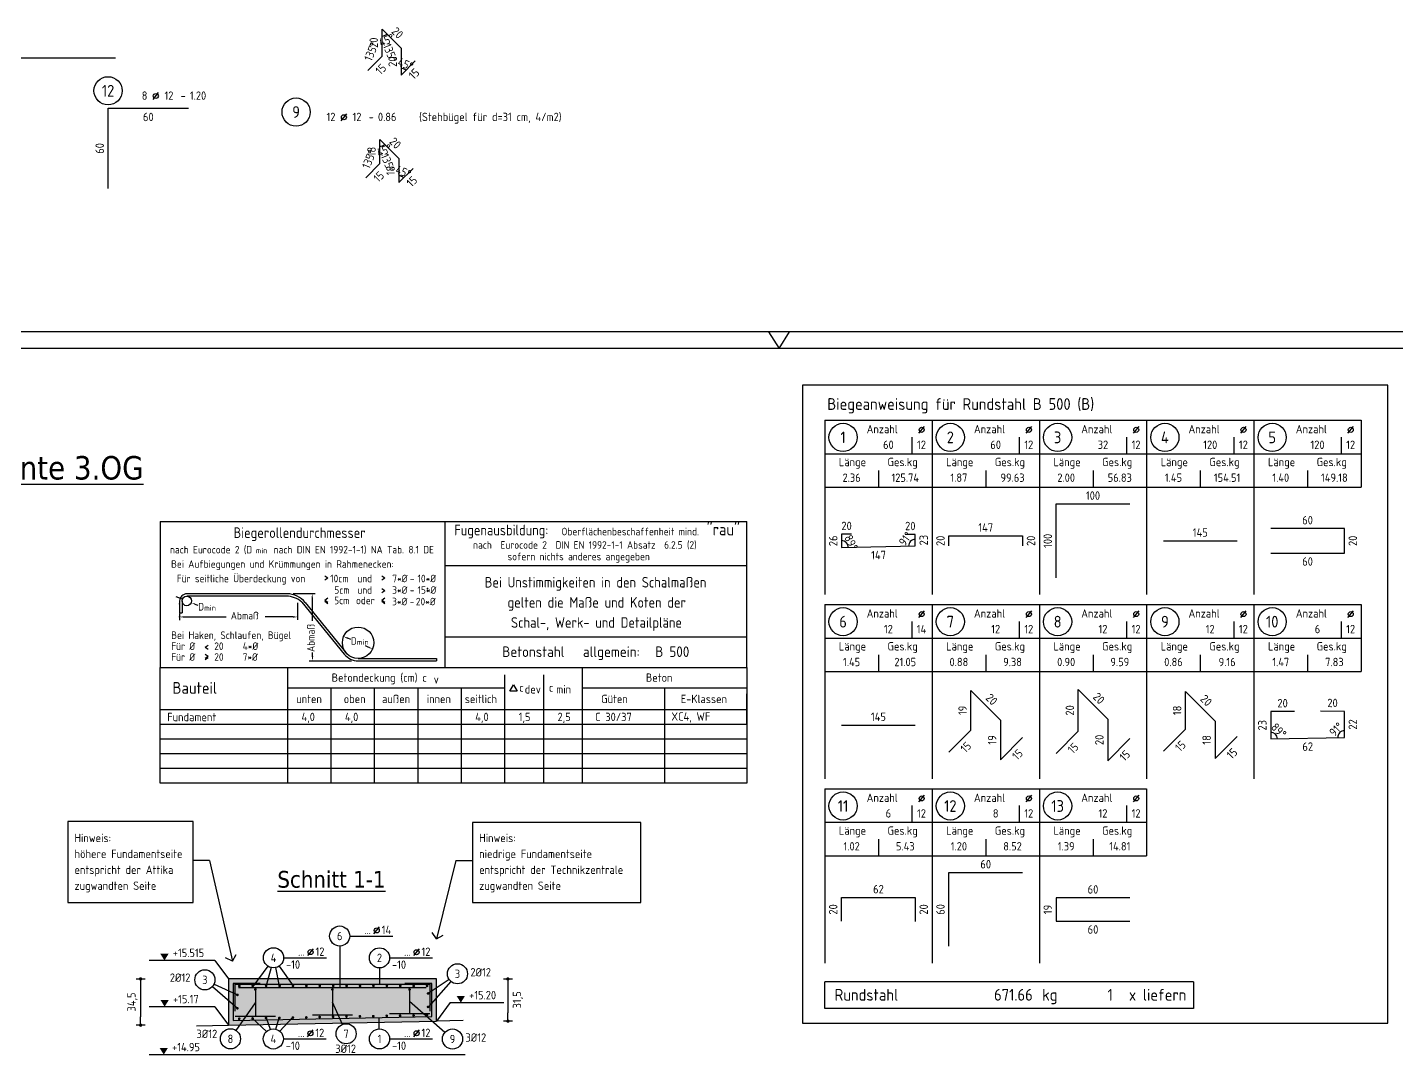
# Model space of a CAD drawing. Extents: x -4 to 19.6, y 0 to 25.2.
# Drawn here: x 4.19 to 14.41, y 5.11 to 12.77 of the extents above; entities that cross this region are included whole.
import ezdxf
from ezdxf.enums import TextEntityAlignment as Align

# ---------------------------------------------------------------- set-up
doc = ezdxf.new("R2010")
doc.units = 0
doc.header["$LTSCALE"] = 0.25
doc.linetypes.add('AUSGEZOGEN', pattern=[1000.01, 1000, 0.01])
for name, color, linetype in [('BETON', 7, 'Continuous'), ('grau_mittel', 7, 'Continuous'), ('HILFE', 7, 'Continuous'), ('koten', 7, 'Continuous'), ('MASSE', 7, 'Continuous'), ('RAHMEN', 7, 'Continuous'), ('RND', 7, 'Continuous'), ('RND_BILD', 7, 'Continuous'), ('TEXT', 7, 'Continuous')]:
    doc.layers.add(name, color=color, linetype=linetype)
doc.styles.add('helv', font='tahoma.ttf')
doc.styles.add('txt', font='isocp.shx')
doc.dimstyles.new('DOT_I', dxfattribs={"dimscale": 0.25, "dimtxt": 0.25, "dimasz": 0.25, "dimexe": 0.1, "dimexo": 0.3, "dimgap": 0.1, "dimtad": 1, "dimdec": 3, "dimzin": 3, "dimtxsty": 'txt', "dimblk": 'DOT', "dimblk1": 'DOT', "dimblk2": 'DOT', "dimsah": 1, "dimcen": 0.1, "dimse1": 1, "dimse2": 1, "dimazin": 0, "dimtfac": 1, "dimtdec": 4, "dimtix": 1, "dimtmove": 2, "dimatfit": 3, "dimfxl": 0, "dimtvp": 1, "dimtolj": 1, "dimtzin": 0, "dimarcsym": 0})

# ---------------------------------------------------------------- blocks, each defined once
blk = doc.blocks.new('okrd_o')
at = {"layer": 'koten', "color": 7, "linetype": 'Continuous'}
blk.add_solid([(-0.125, 0.202), (0.125, 0.202), (0, 0)], dxfattribs=at)
at = {"layer": 'koten', "style": 'txt'}
blk.add_attdef('OKRD', (0.25, 0.1), '', height=0.25, dxfattribs=at)
blk = doc.blocks.new('RND_LEI')
at = {"layer": 'RND', "color": 7, "linetype": 'Continuous'}
blk.add_line((1.022, 0.066), (1.19, 0.27), dxfattribs=at)
for centre, radius in [((0, 0), 0.3), ((1.106, 0.168), 0.075)]:
    blk.add_circle(centre, radius, dxfattribs=at)
at = {"layer": 'RND', "color": 7, "linetype": 'Continuous', "style": 'txt'}
blk.add_attdef('POSL', text='', height=0.25, dxfattribs=at).set_placement((0, 0), align=Align.MIDDLE)
blk.add_attdef('ANZ', text='', height=0.25, dxfattribs=at).set_placement((0.931, 0.057), align=Align.RIGHT)
for tag, p in [('DUM', (1.253, 0.057)), ('ABSTD', (1.674, 0.057)), ('POSTXT', (0.374, -0.327))]:
    blk.add_attdef(tag, p, '', height=0.25, dxfattribs=at)
blk = doc.blocks.new('RND_HIN')
at = {"layer": 'RND', "color": 7, "linetype": 'Continuous'}
blk.add_circle((0, 0), 0.3, dxfattribs=at)
at = {"layer": 'RND', "color": 7, "linetype": 'Continuous', "style": 'txt'}
blk.add_attdef('POSI', text='', height=0.25, dxfattribs=at).set_placement((0, 0), align=Align.MIDDLE)
blk = doc.blocks.new('RND_AUSZ')
at = {"layer": 'RND', "color": 7, "linetype": 'Continuous'}
blk.add_line((1.341, 0.262), (1.509, 0.466), dxfattribs=at)
at = {"layer": 'RND', "color": 1, "linetype": 'Continuous'}
blk.add_circle((0, 0.52), 0.42, dxfattribs=at)
at = {"layer": 'RND', "color": 7, "linetype": 'Continuous'}
blk.add_circle((1.425, 0.364), 0.075, dxfattribs=at)
at = {"layer": 'RND', "color": 7, "linetype": 'Continuous', "style": 'txt'}
blk.add_text('-', height=0.25, dxfattribs=at).set_placement((2.163, 0.25))
for tag, p in [('WIEOFT', (-0.536, 0.25)), ('STK', (1.174, 0.25))]:
    blk.add_attdef(tag, text='', height=0.25, dxfattribs=at).set_placement(p, align=Align.RIGHT)
at = {"layer": 'RND', "color": 1, "linetype": 'Continuous', "style": 'txt'}
blk.add_attdef('POS', text='', height=0.35, dxfattribs=at).set_placement((0, 0.52), align=Align.MIDDLE)
at = {"layer": 'RND', "color": 7, "linetype": 'Continuous', "style": 'txt'}
for tag, p in [('DS', (1.683, 0.25)), ('LANG', (2.441, 0.25)), ('TEXT', (3.669, 0.25))]:
    blk.add_attdef(tag, p, '', height=0.25, dxfattribs=at)
blk = doc.blocks.new('DOT')
at = {"layer": 'MASSE', "color": 7, "linetype": 'Continuous'}
for p, q in [((0, 0), (-1, 0)), ((0, 0.54), (0, -0.54))]:
    blk.add_line(p, q, dxfattribs=at)
at = {"layer": 'MASSE', "color": 7, "linetype": 'Continuous', "const_width": 0.2}
blk.add_lwpolyline([(-0.1, 0, 1), (0.1, 0, 1)], format="xyb", close=True, dxfattribs=at)
blk = doc.blocks.new('*D50')
at = {"layer": 'Defpoints', "color": 0, "linetype": 'AUSGEZOGEN', "transparency": 16777216}
for p in [(5.039, 5.673), (5.039, 5.328), (5.039, 5.328)]:
    blk.add_point(p, dxfattribs=at)
at = {"layer": 'MASSE', "color": 0, "linetype": 'AUSGEZOGEN', "lineweight": -2, "transparency": 16777216}
blk.add_line((5.039, 5.611), (5.039, 5.391), dxfattribs=at)
at = {"layer": 'MASSE', "color": 0, "linetype": 'AUSGEZOGEN', "lineweight": -2, "transparency": 16777216, "xscale": 0.0625, "yscale": 0.0625, "zscale": 0.0625}
for p, rotation in [((5.039, 5.673), 90), ((5.039, 5.328), 270)]:
    blk.add_blockref('DOT', p, dxfattribs=dict(at, rotation=rotation))
at = {"layer": 'MASSE', "color": 0, "linetype": 'AUSGEZOGEN', "transparency": 16777216, "insert": (4.978, 5.501), "char_height": 0.0625, "attachment_point": 5, "rotation": 90, "style": 'txt'}
blk.add_mtext('\\A1;34,5', dxfattribs=at)
blk = doc.blocks.new('*D51')
at = {"layer": 'Defpoints', "color": 0, "linetype": 'AUSGEZOGEN', "transparency": 16777216}
for p in [(7.778, 5.673), (7.778, 5.358), (7.778, 5.358)]:
    blk.add_point(p, dxfattribs=at)
at = {"layer": 'MASSE', "color": 0, "linetype": 'AUSGEZOGEN', "lineweight": -2, "transparency": 16777216}
blk.add_line((7.778, 5.611), (7.778, 5.421), dxfattribs=at)
at = {"layer": 'MASSE', "color": 0, "linetype": 'AUSGEZOGEN', "lineweight": -2, "transparency": 16777216, "xscale": 0.0625, "yscale": 0.0625, "zscale": 0.0625}
for p, rotation in [((7.778, 5.673), 90), ((7.778, 5.358), 270)]:
    blk.add_blockref('DOT', p, dxfattribs=dict(at, rotation=rotation))
at = {"layer": 'MASSE', "color": 0, "linetype": 'AUSGEZOGEN', "transparency": 16777216, "insert": (7.853, 5.517), "char_height": 0.0625, "attachment_point": 5, "rotation": 90, "style": 'txt'}
blk.add_mtext('\\A1;31,5', dxfattribs=at)
blk = doc.blocks.new('*D56')
at = {"layer": 'Defpoints', "color": 0, "linetype": 'AUSGEZOGEN', "transparency": 16777216}
for p in [(6.804, 12.593), (6.84, 12.657), (6.787, 12.504), (6.84, 12.557)]:
    blk.add_point(p, dxfattribs=at)
at = {"layer": 'RND', "color": 0, "linetype": 'AUSGEZOGEN', "transparency": 16777216, "insert": (6.759, 12.591), "char_height": 0.0625, "attachment_point": 5, "rotation": 67.5, "style": 'txt'}
blk.add_mtext('\\A1;135°', dxfattribs=at)
blk = doc.blocks.new('*D57')
at = {"layer": 'Defpoints', "color": 0, "linetype": 'AUSGEZOGEN', "transparency": 16777216}
for p in [(6.84, 12.757), (6.853, 12.709), (6.91, 12.687), (6.84, 12.657)]:
    blk.add_point(p, dxfattribs=at)
at = {"layer": 'RND', "color": 0, "linetype": 'AUSGEZOGEN', "lineweight": -2, "transparency": 16777216}
blk.add_arc((6.84, 12.757), 0.05, 270, 315, dxfattribs=at)
at = {"layer": 'RND', "color": 0, "linetype": 'AUSGEZOGEN', "transparency": 16777216, "insert": (6.873, 12.676), "char_height": 0.0625, "attachment_point": 5, "rotation": 22.5, "style": 'txt'}
blk.add_mtext('\\A1;45°', dxfattribs=at)
blk = doc.blocks.new('*D58')
at = {"layer": 'Defpoints', "color": 0, "linetype": 'AUSGEZOGEN', "transparency": 16777216}
for p in [(6.91, 12.687), (6.931, 12.616), (6.981, 12.616), (6.981, 12.516)]:
    blk.add_point(p, dxfattribs=at)
at = {"layer": 'RND', "color": 0, "linetype": 'AUSGEZOGEN', "transparency": 16777216, "insert": (6.9, 12.582), "char_height": 0.0625, "attachment_point": 5, "rotation": 292.5, "style": 'txt'}
blk.add_mtext('\\A1;135°', dxfattribs=at)
blk = doc.blocks.new('*D59')
at = {"layer": 'Defpoints', "color": 0, "linetype": 'AUSGEZOGEN', "transparency": 16777216}
for p in [(6.981, 12.516), (7.006, 12.459), (7.034, 12.469), (6.981, 12.416)]:
    blk.add_point(p, dxfattribs=at)
at = {"layer": 'RND', "color": 0, "linetype": 'AUSGEZOGEN', "lineweight": -2, "transparency": 16777216}
blk.add_arc((6.981, 12.416), 0.05, 45, 90, dxfattribs=at)
at = {"layer": 'RND', "color": 0, "linetype": 'AUSGEZOGEN', "transparency": 16777216, "insert": (7.015, 12.497), "char_height": 0.0625, "attachment_point": 5, "rotation": 337.5, "style": 'txt'}
blk.add_mtext('\\A1;45°', dxfattribs=at)
blk = doc.blocks.new('*D60')
at = {"layer": 'Defpoints', "color": 0, "linetype": 'AUSGEZOGEN', "transparency": 16777216}
for p in [(6.824, 11.845), (6.788, 11.79), (6.824, 11.755), (6.771, 11.702)]:
    blk.add_point(p, dxfattribs=at)
at = {"layer": 'RND', "color": 0, "linetype": 'AUSGEZOGEN', "transparency": 16777216, "insert": (6.743, 11.788), "char_height": 0.0625, "attachment_point": 5, "rotation": 67.5, "style": 'txt'}
blk.add_mtext('\\A1;135°', dxfattribs=at)
blk = doc.blocks.new('*D61')
at = {"layer": 'Defpoints', "color": 0, "linetype": 'AUSGEZOGEN', "transparency": 16777216}
for p in [(6.824, 11.935), (6.824, 11.845), (6.837, 11.887), (6.894, 11.864)]:
    blk.add_point(p, dxfattribs=at)
at = {"layer": 'RND', "color": 0, "linetype": 'AUSGEZOGEN', "lineweight": -2, "transparency": 16777216}
blk.add_arc((6.824, 11.935), 0.05, 270, 315, dxfattribs=at)
at = {"layer": 'RND', "color": 0, "linetype": 'AUSGEZOGEN', "transparency": 16777216, "insert": (6.857, 11.854), "char_height": 0.0625, "attachment_point": 5, "rotation": 22.5, "style": 'txt'}
blk.add_mtext('\\A1;45°', dxfattribs=at)
blk = doc.blocks.new('*D62')
at = {"layer": 'Defpoints', "color": 0, "linetype": 'AUSGEZOGEN', "transparency": 16777216}
for p in [(6.894, 11.864), (6.915, 11.794), (6.965, 11.794), (6.965, 11.704)]:
    blk.add_point(p, dxfattribs=at)
at = {"layer": 'RND', "color": 0, "linetype": 'AUSGEZOGEN', "transparency": 16777216, "insert": (6.884, 11.76), "char_height": 0.0625, "attachment_point": 5, "rotation": 292.5, "style": 'txt'}
blk.add_mtext('\\A1;135°', dxfattribs=at)
blk = doc.blocks.new('*D63')
at = {"layer": 'Defpoints', "color": 0, "linetype": 'AUSGEZOGEN', "transparency": 16777216}
for p in [(6.965, 11.704), (6.99, 11.657), (7.018, 11.667), (6.965, 11.614)]:
    blk.add_point(p, dxfattribs=at)
at = {"layer": 'RND', "color": 0, "linetype": 'AUSGEZOGEN', "lineweight": -2, "transparency": 16777216}
blk.add_arc((6.965, 11.614), 0.05, 45, 90, dxfattribs=at)
at = {"layer": 'RND', "color": 0, "linetype": 'AUSGEZOGEN', "transparency": 16777216, "insert": (6.999, 11.694), "char_height": 0.0625, "attachment_point": 5, "rotation": 337.5, "style": 'txt'}
blk.add_mtext('\\A1;45°', dxfattribs=at)
blk = doc.blocks.new('A2-19-0')
at = {"layer": 'RAHMEN', "color": 7}
blk.add_line((78.4, 42), (0, 42), dxfattribs=at)
at = {"layer": 'RAHMEN', "color": 7, "linetype": 'Continuous'}
for p, q in [((38.89, 42), (39.2, 41.5)), ((39.2, 41.5), (39.51, 42))]:
    blk.add_line(p, q, dxfattribs=at)
at = {"layer": 'RAHMEN', "color": 5}
blk.add_line((77.9, 41.5), (2, 41.5), dxfattribs=at)
blk = doc.blocks.new('RND_LIS2')
at = {"layer": 'RND', "color": 3, "linetype": 'Continuous'}
for p, q in [((0, 0), (0, -5.2)), ((0, 0), (3.2, 0)), ((3.2, 0), (3.2, -2)), ((2.6, -0.503), (2.6, -1)), ((0, -1), (3.2, -1)), ((1.6, -1.503), (1.6, -2)), ((0, -2), (3.2, -2))]:
    blk.add_line(p, q, dxfattribs=at)
at = {"layer": 'RND', "color": 7, "linetype": 'Continuous'}
blk.add_line((2.805, -0.39), (2.973, -0.186), dxfattribs=at)
at = {"layer": 'RND', "color": 1, "linetype": 'Continuous'}
blk.add_circle((0.545, -0.513), 0.42, dxfattribs=at)
at = {"layer": 'RND', "color": 7, "linetype": 'Continuous'}
blk.add_circle((2.889, -0.288), 0.075, dxfattribs=at)
at = {"layer": 'RND', "color": 7, "linetype": 'Continuous', "style": 'txt'}
for s, p in [('Anzahl', (1.249, -0.391)), ('Länge', (0.42, -1.373)), ('Ges.kg', (1.872, -1.373))]:
    blk.add_text(s, height=0.25, dxfattribs=at).set_placement(p)
at = {"layer": 'RND', "color": 1, "linetype": 'Continuous', "style": 'txt'}
blk.add_attdef('POS1', text='', height=0.35, dxfattribs=at).set_placement((0.545, -0.513), align=Align.MIDDLE)
at = {"layer": 'RND', "color": 7, "linetype": 'Continuous', "style": 'txt'}
for tag, p in [('STK1', (1.897, -0.859)), ('DS1', (2.885, -0.859)), ('LANG1', (0.8, -1.841)), ('GEW', (2.4, -1.841))]:
    blk.add_attdef(tag, text='', height=0.25, dxfattribs=at).set_placement(p, align=Align.CENTER)
blk = doc.blocks.new('*D137')
at = {"layer": 'Defpoints', "color": 0, "linetype": 'AUSGEZOGEN', "transparency": 16777216}
for p in [(10.266, 8.941), (10.266, 8.893), (10.291, 8.936), (10.541, 8.898)]:
    blk.add_point(p, dxfattribs=at)
at = {"layer": 'RND_BILD', "color": 0, "linetype": 'AUSGEZOGEN', "lineweight": -2, "transparency": 16777216}
blk.add_arc((10.266, 8.893), 0.05, 1.1088, 90, dxfattribs=at)
at = {"layer": 'RND_BILD', "color": 0, "linetype": 'AUSGEZOGEN', "transparency": 16777216, "insert": (10.338, 8.928), "char_height": 0.0625, "attachment_point": 5, "rotation": 296.4819, "style": 'txt'}
blk.add_mtext('\\A1;89°', dxfattribs=at)
blk = doc.blocks.new('*D138')
at = {"layer": 'Defpoints', "color": 0, "linetype": 'AUSGEZOGEN', "transparency": 16777216}
for p in [(10.541, 8.898), (10.791, 8.946), (10.816, 8.946), (10.816, 8.903)]:
    blk.add_point(p, dxfattribs=at)
at = {"layer": 'RND_BILD', "color": 0, "linetype": 'AUSGEZOGEN', "lineweight": -2, "transparency": 16777216}
blk.add_arc((10.816, 8.903), 0.05, 90, 181.1088, dxfattribs=at)
at = {"layer": 'RND_BILD', "color": 0, "linetype": 'AUSGEZOGEN', "transparency": 16777216, "insert": (10.743, 8.957), "char_height": 0.0625, "attachment_point": 5, "rotation": 53.8188, "style": 'txt'}
blk.add_mtext('\\A1;91°', dxfattribs=at)
blk = doc.blocks.new('*D139')
at = {"layer": 'Defpoints', "color": 0, "linetype": 'AUSGEZOGEN', "transparency": 16777216}
for p in [(13.466, 7.565), (13.466, 7.463), (13.509, 7.489), (13.741, 7.468)]:
    blk.add_point(p, dxfattribs=at)
at = {"layer": 'RND_BILD', "color": 0, "linetype": 'AUSGEZOGEN', "lineweight": -2, "transparency": 16777216}
blk.add_arc((13.466, 7.463), 0.05, 1.1088, 90, dxfattribs=at)
at = {"layer": 'RND_BILD', "color": 0, "linetype": 'AUSGEZOGEN', "transparency": 16777216, "insert": (13.527, 7.526), "char_height": 0.0625, "attachment_point": 5, "rotation": 315.5544, "style": 'txt'}
blk.add_mtext('\\A1;89°', dxfattribs=at)
blk = doc.blocks.new('*D140')
at = {"layer": 'Defpoints', "color": 0, "linetype": 'AUSGEZOGEN', "transparency": 16777216}
for p in [(14.016, 7.571), (13.741, 7.468), (13.991, 7.517), (14.016, 7.474)]:
    blk.add_point(p, dxfattribs=at)
at = {"layer": 'RND_BILD', "color": 0, "linetype": 'AUSGEZOGEN', "lineweight": -2, "transparency": 16777216}
blk.add_arc((14.016, 7.474), 0.05, 90, 181.1088, dxfattribs=at)
at = {"layer": 'RND_BILD', "color": 0, "linetype": 'AUSGEZOGEN', "transparency": 16777216, "insert": (13.954, 7.535), "char_height": 0.0625, "attachment_point": 5, "rotation": 45.5544, "style": 'txt'}
blk.add_mtext('\\A1;91°', dxfattribs=at)
blk = doc.blocks.new('RND_SUM')
at = {"layer": 'RND', "color": 5, "linetype": 'Continuous'}
for p, q in [((0, 0), (0, 0.8)), ((11, 0.8), (0, 0.8)), ((11, 0.8), (11, 0)), ((11, 0), (0, 0))]:
    blk.add_line(p, q, dxfattribs=at)
at = {"layer": 'RND', "color": 1, "linetype": 'Continuous', "style": 'txt'}
for s, p in [('Rundstahl', (0.292, 0.235)), ('kg', (6.483, 0.235))]:
    blk.add_text(s, height=0.35, dxfattribs=at).set_placement(p)
blk.add_text('x liefern', height=0.35, dxfattribs=at).set_placement((10.784, 0.235), align=Align.RIGHT)
for tag, p in [('RND-S', (6.203, 0.235)), ('RND-Z', (8.59, 0.235))]:
    blk.add_attdef(tag, text='', height=0.35, dxfattribs=at).set_placement(p, align=Align.RIGHT)

msp = doc.modelspace()

# ---------------------------------------------------------------- hatches: boundary and pattern name
at = {"layer": 'grau_mittel'}
msp.add_hatch(color=61, dxfattribs=at).paths.add_polyline_path([(7.24474, 5.35819), (7.24474, 5.67319), (5.69474, 5.67319), (5.69474, 5.32819)])

# ---------------------------------------------------------------- linework, layer by layer
at = {"layer": 'BETON', "color": 6, "linetype": 'AUSGEZOGEN'}
for p, q in [((7.24474, 5.67319), (5.69474, 5.67319)), ((5.69474, 5.67319), (5.69474, 5.32819)), ((7.24474, 5.35819), (7.24474, 5.67319)), ((5.69475, 5.32819), (7.24482, 5.35819)), ((5.10376, 5.10819), (7.45846, 5.10819))]:
    msp.add_line(p, q, dxfattribs=at)
at = {"layer": 'HILFE', "color": 102, "linetype": 'AUSGEZOGEN'}
for p, q in [((5.59241, 5.81094), (5.10309, 5.81094)), ((5.59241, 5.81094), (5.69474, 5.67319)), ((5.59241, 5.46594), (5.10309, 5.46594)), ((5.59241, 5.46594), (5.69474, 5.32819)), ((7.34707, 5.49593), (7.24474, 5.35818)), ((7.34707, 5.49593), (7.74778, 5.49593)), ((5.45723, 5.32359), (5.69475, 5.32819)), ((7.44478, 5.36206), (7.24482, 5.35819))]:
    msp.add_line(p, q, dxfattribs=at)
at = {"layer": 'RAHMEN', "color": 5, "linetype": 'Continuous'}
for p, q in [((5.18568, 9.08485), (9.56068, 9.08485)), ((5.18568, 9.08485), (5.18568, 7.99531)), ((7.31028, 7.99531), (7.31028, 9.08485)), ((9.56068, 7.99531), (9.56068, 9.08485)), ((9.56068, 7.56853), (9.56068, 7.7997))]:
    msp.add_line(p, q, dxfattribs=at)
at = {"layer": 'RAHMEN', "color": 7, "linetype": 'AUSGEZOGEN'}
for p, q in [((6.43471, 8.66347), (6.41289, 8.67876)), ((6.85967, 8.66347), (6.83784, 8.67876)), ((7.31028, 8.75608), (9.56068, 8.75608)), ((6.43471, 8.66347), (6.41289, 8.64819)), ((6.85967, 8.66347), (6.83784, 8.64819)), ((6.85991, 8.56861), (6.83809, 8.5839)), ((6.41289, 8.49956), (6.43471, 8.51484)), ((6.41289, 8.49956), (6.43471, 8.48428)), ((6.41289, 8.48986), (6.43471, 8.47458)), ((6.83784, 8.49956), (6.85967, 8.51484)), ((6.83784, 8.49956), (6.85967, 8.48428)), ((6.83784, 8.48986), (6.85967, 8.47458)), ((6.85991, 8.56861), (6.83809, 8.55333)), ((7.31028, 8.22413), (9.56068, 8.22413)), ((5.52038, 8.14817), (5.54221, 8.16346)), ((5.52038, 8.14817), (5.54221, 8.13289)), ((5.54221, 8.07774), (5.52038, 8.09302)), ((5.54221, 8.07774), (5.52038, 8.06245)), ((5.54221, 8.06804), (5.52038, 8.05276)), ((5.18568, 7.68404), (9.56068, 7.68404)), ((5.18568, 7.57404), (9.56068, 7.57404)), ((5.18568, 7.46404), (9.56068, 7.46404)), ((5.18568, 7.35404), (9.56068, 7.35404)), ((5.18568, 7.24404), (9.56068, 7.24404))]:
    msp.add_line(p, q, dxfattribs=at)
at = {"layer": 'RAHMEN', "color": 7, "linetype": 'Continuous'}
for p, q in [((5.35051, 8.5055), (5.30387, 8.52344)), ((5.33036, 8.4926), (5.33036, 8.40402)), ((5.34808, 8.4926), (5.34808, 8.40402)), ((6.1313, 8.54575), (5.38351, 8.54575)), ((6.12494, 8.52804), (5.38351, 8.52804)), ((6.17698, 8.54744), (6.34009, 8.54744)), ((6.21032, 8.47775), (6.21032, 8.35104)), ((6.24254, 8.48338), (6.55751, 8.09575)), ((6.26678, 8.48127), (6.56988, 8.10825)), ((6.31891, 8.51375), (6.31891, 8.34329)), ((5.33036, 8.40402), (5.34808, 8.40402)), ((5.33036, 8.39834), (5.33036, 8.34815)), ((5.36411, 8.37354), (5.67824, 8.37354)), ((5.44341, 8.46976), (5.46693, 8.46071)), ((6.17657, 8.37354), (5.96737, 8.37354)), ((6.60624, 8.20439), (6.5843, 8.21385)), ((6.32116, 8.07854), (6.32116, 8.1081)), ((6.73726, 8.1479), (6.71684, 8.15671)), ((6.13604, 7.14699), (6.13604, 7.99531)), ((6.29556, 8.04479), (6.61229, 8.04479)), ((6.66228, 8.06384), (7.24691, 8.06359)), ((6.66228, 8.04588), (7.24691, 8.04588)), ((7.24691, 8.06359), (7.24691, 8.04588)), ((8.33488, 7.13404), (8.33488, 7.99531)), ((7.75556, 7.13404), (7.75556, 7.94052)), ((8.04522, 7.13404), (8.04522, 7.94052)), ((6.45995, 7.13404), (6.45995, 7.84435)), ((6.78385, 7.13404), (6.78385, 7.84435)), ((7.10776, 7.13404), (7.10776, 7.84435)), ((7.43166, 7.13404), (7.43166, 7.84435)), ((8.94778, 7.13404), (8.94778, 7.84435)), ((6.13604, 7.13404), (6.13604, 7.68404)), ((7.75556, 7.13404), (7.75556, 7.68404))]:
    msp.add_line(p, q, dxfattribs=at)
at = {"layer": 'RAHMEN', "color": 1, "linetype": 'Continuous'}
for p, q in [((6.13604, 7.84435), (7.75556, 7.84435)), ((8.33488, 7.84435), (9.56068, 7.84435))]:
    msp.add_line(p, q, dxfattribs=at)
at = {"layer": 'RAHMEN', "color": 5, "linetype": 'AUSGEZOGEN'}
msp.add_lwpolyline([(5.18568, 7.99531), (9.56068, 7.99531), (9.56068, 7.13404), (5.18568, 7.13404)], close=True, dxfattribs=at)
at = {"layer": 'RAHMEN', "color": 1, "linetype": 'Continuous'}
msp.add_lwpolyline([(7.81997, 7.86665), (7.84723, 7.81945), (7.79272, 7.81945)], close=True, dxfattribs=at)
at = {"layer": 'RAHMEN', "color": 7, "linetype": 'Continuous'}
for centre, radius in [((5.38351, 8.4926), 0.03543), ((6.66078, 8.18088), 0.11703)]:
    msp.add_circle(centre, radius, dxfattribs=at)
for centre, radius, start, end in [((5.38351, 8.4926), 0.05315, 89.999981, 180), ((6.12494, 8.35088), 0.17716, 48.410685, 89.999997), ((6.1313, 8.37118), 0.17457, 39.095644, 90), ((6.66228, 8.18088), 0.135, 219.095644, 270)]:
    msp.add_arc(centre, radius, start, end, dxfattribs=at)
for p in [(7.17942, 8.58616), (5.33036, 8.47211), (5.33036, 8.37354), (6.55331, 8.22722), (6.76825, 8.13454)]:
    msp.add_point(p, dxfattribs=at)
for points in [[(5.3245, 8.51083), (5.32764, 8.51898), (5.35051, 8.5055)], [(5.44184, 8.46568), (5.44498, 8.47383), (5.41897, 8.47916)], [(6.32453, 8.51375), (6.31328, 8.51375), (6.31891, 8.5475)], [(5.36411, 8.36792), (5.36411, 8.37917), (5.33036, 8.37354)], [(6.17657, 8.36792), (6.17657, 8.37917), (6.21032, 8.37354)], [(6.58208, 8.20869), (6.58653, 8.21902), (6.55331, 8.22722)], [(6.32679, 8.07854), (6.31554, 8.07854), (6.32116, 8.04479)], [(6.73503, 8.14274), (6.73949, 8.15307), (6.76825, 8.13454)]]:
    msp.add_solid(points, dxfattribs=at)
at = {"layer": 'RND', "color": 7, "linetype": 'AUSGEZOGEN'}
for p, q in [((6.59884, 5.99288), (6.91884, 5.99288)), ((6.10527, 5.83084), (6.42527, 5.83084)), ((6.89556, 5.83016), (7.21556, 5.83016)), ((6.10396, 5.22515), (6.42396, 5.22515)), ((6.8957, 5.22527), (7.2157, 5.22527))]:
    msp.add_line(p, q, dxfattribs=at)
at = {"layer": 'RND', "color": 102, "linetype": 'AUSGEZOGEN'}
for p, q in [((6.52384, 5.91788), (6.52384, 5.60909)), ((5.98826, 5.76872), (5.87639, 5.61672)), ((6.01195, 5.75812), (5.97217, 5.61358)), ((6.0441, 5.75713), (6.07267, 5.61829)), ((6.07138, 5.76811), (6.1763, 5.62143)), ((6.82056, 5.75516), (6.82056, 5.63319)), ((5.57505, 5.61685), (5.76161, 5.45371)), ((5.58665, 5.63472), (5.75681, 5.55597)), ((7.33993, 5.66923), (7.184, 5.56363)), ((7.35249, 5.65497), (7.18559, 5.46524)), ((5.75172, 5.28768), (5.89474, 5.49409)), ((6.54531, 5.33417), (6.46978, 5.49909)), ((7.30856, 5.2739), (7.04474, 5.50409)), ((5.97799, 5.28017), (5.87158, 5.38121)), ((6.00703, 5.29687), (5.97703, 5.37956)), ((6.047, 5.29795), (6.07145, 5.38246)), ((6.07627, 5.28335), (6.17217, 5.38585)), ((6.81925, 5.30025), (6.81732, 5.38495))]:
    msp.add_line(p, q, dxfattribs=at)
at = {"layer": 'RND', "color": 1, "linetype": 'AUSGEZOGEN'}
for points in [[(6.73369, 12.45118), (6.83976, 12.55724), (6.83976, 12.75724), (6.98118, 12.61582), (6.98118, 12.41582), (7.08724, 12.52189)], [(3.40269, 12.54481), (4.85269, 12.54481)], [(4.7966, 11.56874), (4.7966, 12.16874), (5.3966, 12.16874)], [(6.71758, 11.64888), (6.82365, 11.75495), (6.82365, 11.93495), (6.96507, 11.79353), (6.96507, 11.61353), (7.07114, 11.71959)], [(5.92974, 5.63819), (5.72974, 5.63819), (5.72974, 5.36398), (7.20974, 5.39252), (7.20974, 5.63819), (7.00974, 5.63819)], [(5.74474, 5.43319), (5.74474, 5.63319), (7.19474, 5.63319), (7.19474, 5.43319)], [(5.76978, 5.60909), (7.16978, 5.60909)], [(5.89474, 5.59409), (5.89474, 5.39409)], [(6.46978, 5.59409), (6.46978, 5.40409)], [(7.04474, 5.59409), (7.04474, 5.41409)], [(6.89474, 5.41409), (7.19474, 5.41409)], [(5.74474, 5.39409), (6.04474, 5.39409)], [(6.31978, 5.40409), (6.61978, 5.40409)]]:
    msp.add_lwpolyline(points, dxfattribs=at)
at = {"layer": 'RND', "color": 7, "linetype": 'AUSGEZOGEN', "const_width": 0.01}
for points in [[(5.77044, 5.62108, 1), (5.78044, 5.62108, 1)], [(5.87044, 5.62108, 1), (5.88044, 5.62108, 1)], [(5.97044, 5.62108, 1), (5.98044, 5.62108, 1)], [(6.07044, 5.62108, 1), (6.08044, 5.62108, 1)], [(6.17044, 5.62108, 1), (6.18044, 5.62108, 1)], [(6.27044, 5.62108, 1), (6.28044, 5.62108, 1)], [(6.37044, 5.62108, 1), (6.38044, 5.62108, 1)], [(6.47044, 5.62108, 1), (6.48044, 5.62108, 1)], [(6.57044, 5.62108, 1), (6.58044, 5.62108, 1)], [(6.67044, 5.62108, 1), (6.68044, 5.62108, 1)], [(6.77044, 5.62108, 1), (6.78044, 5.62108, 1)], [(6.87044, 5.62108, 1), (6.88044, 5.62108, 1)], [(6.97044, 5.62108, 1), (6.98044, 5.62108, 1)], [(7.07044, 5.62108, 1), (7.08044, 5.62108, 1)], [(7.17044, 5.62108, 1), (7.18044, 5.62108, 1)], [(5.75592, 5.554, 1), (5.76592, 5.554, 1)], [(5.88974, 5.59409, 1), (5.89974, 5.59409, 1)], [(6.46478, 5.59409, 1), (6.47478, 5.59409, 1)], [(7.03974, 5.59409, 1), (7.04974, 5.59409, 1)], [(7.17798, 5.56445, 1), (7.18798, 5.56445, 1)], [(5.75592, 5.454, 1), (5.76592, 5.454, 1)], [(7.16946, 5.40361, 1), (7.17946, 5.40361, 1)], [(7.17798, 5.46445, 1), (7.18798, 5.46445, 1)], [(5.76946, 5.37624, 1), (5.77946, 5.37624, 1)], [(5.86946, 5.37789, 1), (5.87946, 5.37789, 1)], [(5.96946, 5.38124, 1), (5.97946, 5.38124, 1)], [(6.06946, 5.38257, 1), (6.07946, 5.38257, 1)], [(6.16946, 5.38421, 1), (6.17946, 5.38421, 1)], [(6.26946, 5.38547, 1), (6.27946, 5.38547, 1)], [(6.36946, 5.3882, 1), (6.37946, 5.3882, 1)], [(6.46946, 5.39051, 1), (6.47946, 5.39051, 1)], [(6.56946, 5.39219, 1), (6.57946, 5.39219, 1)], [(6.66946, 5.39417, 1), (6.67946, 5.39417, 1)], [(6.76946, 5.39504, 1), (6.77946, 5.39504, 1)], [(6.86946, 5.39767, 1), (6.87946, 5.39767, 1)], [(6.96946, 5.39832, 1), (6.97946, 5.39832, 1)], [(7.06946, 5.40016, 1), (7.07946, 5.40016, 1)]]:
    msp.add_lwpolyline(points, format="xyb", close=True, dxfattribs=at)
at = {"layer": 'RND_BILD', "color": 1, "linetype": 'AUSGEZOGEN'}
for points in [[(11.86616, 8.66628), (11.86616, 9.21628), (12.41616, 9.21628)], [(10.341, 8.98993), (10.26616, 8.98993), (10.26616, 8.89263), (10.81616, 8.90327), (10.81616, 8.98934), (10.74131, 8.98934)], [(13.46616, 8.84961), (14.01616, 8.84961), (14.01616, 9.03294), (13.46616, 9.03294)], [(11.06616, 8.90386), (11.06616, 8.97869), (11.61616, 8.97869), (11.61616, 8.90386)], [(12.66616, 8.94128), (13.21616, 8.94128)], [(11.06616, 7.36349), (11.23116, 7.52849), (11.23116, 7.82406), (11.45116, 7.60406), (11.45116, 7.30849), (11.61616, 7.47349)], [(11.86616, 7.35571), (12.03116, 7.52071), (12.03116, 7.83184), (12.25116, 7.61184), (12.25116, 7.30071), (12.41616, 7.46571)], [(12.66616, 7.37127), (12.83116, 7.53627), (12.83116, 7.81628), (13.05116, 7.59628), (13.05116, 7.31627), (13.21616, 7.48127)], [(13.64377, 7.66742), (13.46616, 7.66742), (13.46616, 7.46317), (14.01616, 7.47381), (14.01616, 7.66919), (13.83855, 7.66938)], [(10.26616, 7.56628), (10.81616, 7.56628)], [(11.06616, 5.91628), (11.06616, 6.46628), (11.61616, 6.46628)], [(10.26616, 6.10261), (10.26616, 6.28003), (10.81616, 6.27994), (10.81616, 6.10252)], [(12.41616, 6.27836), (11.86616, 6.27836), (11.86616, 6.10419), (12.41616, 6.10419)]]:
    msp.add_lwpolyline(points, dxfattribs=at)
at = {"layer": 'TEXT', "color": 102, "linetype": 'AUSGEZOGEN'}
for p, q in [((5.5539, 6.55614), (5.43056, 6.55614)), ((5.5539, 6.55614), (5.72409, 5.80585)), ((7.39012, 6.55614), (7.24579, 5.97239)), ((7.39012, 6.55614), (7.51346, 6.55614)), ((7.24579, 5.97239), (7.21386, 6.01992)), ((7.24579, 5.97239), (7.29619, 5.99956)), ((5.72409, 5.80585), (5.672, 5.82963)), ((5.72409, 5.80585), (5.75281, 5.85539))]:
    msp.add_line(p, q, dxfattribs=at)
at = {"layer": 'TEXT', "color": 1, "linetype": 'AUSGEZOGEN'}
msp.add_lwpolyline([(9.97517, 5.34341), (14.34037, 5.34341), (14.34037, 10.1027), (9.97517, 10.1027)], close=True, dxfattribs=at)
at = {"layer": 'TEXT', "color": 102, "linetype": 'AUSGEZOGEN'}
for points in [[(5.43056, 6.84802), (4.49562, 6.84802), (4.49562, 6.24388), (5.43056, 6.24388)], [(8.76867, 6.83963), (7.51346, 6.83963), (7.51346, 6.24388), (8.76867, 6.24388)]]:
    msp.add_lwpolyline(points, close=True, dxfattribs=at)

# ---------------------------------------------------------------- block references
at = {"layer": 'koten', "color": 102, "linetype": 'AUSGEZOGEN', "xscale": 0.25, "yscale": 0.25, "zscale": 0.25}
for p, values in [((5.21713, 5.81094), {'OKRD': '+15.515'}), ((5.21837, 5.46594), {'OKRD': '+15.17'}), ((7.42696, 5.49593), {'OKRD': '+15.20'}), ((5.21187, 5.10819), {'OKRD': '+14.95'})]:
    msp.add_blockref('okrd_o', p, dxfattribs=at).add_auto_attribs(values)
at = {"layer": 'RAHMEN', "color": 7, "linetype": 'AUSGEZOGEN', "xscale": 0.25, "yscale": 0.25, "zscale": 0.25}
msp.add_blockref('A2-19-0', (0, 0), dxfattribs=at)
at = {"layer": 'RND', "color": 1, "linetype": 'AUSGEZOGEN', "xscale": 0.25, "yscale": 0.25, "zscale": 0.25}
msp.add_blockref('RND_AUSZ', (4.7966, 12.16874), dxfattribs=at).add_auto_attribs({'POS': '12', 'STK': '8', 'DS': '12', 'LANG': '1.20'})
at = {"layer": 'RND', "color": 7, "linetype": 'AUSGEZOGEN', "xscale": 0.25, "yscale": 0.25, "zscale": 0.25}
for name, p, values in [('RND_AUSZ', (6.19865, 12.00995), {'POS': '9', 'STK': '12', 'DS': '12', 'LANG': '0.86', 'TEXT': '(Stehbügel für d=31 cm, 4/m2)'}), ('RND_LEI', (6.52384, 5.99288), {'POSL': '6', 'DUM': '14', 'ANZ': '...'}), ('RND_LEI', (6.03027, 5.83084), {'POSL': '4', 'DUM': '12', 'ANZ': '...', 'POSTXT': '-10'}), ('RND_LEI', (6.82056, 5.83016), {'POSL': '2', 'DUM': '12', 'ANZ': '...', 'POSTXT': '-10'}), ('RND_HIN', (5.51859, 5.66622), {'POSI': '3'}), ('RND_HIN', (7.40203, 5.71128), {'POSI': '3'}), ('RND_HIN', (6.57167, 5.26395), {'POSI': '7'}), ('RND_HIN', (5.709, 5.22603), {'POSI': '8'}), ('RND_LEI', (6.02896, 5.22515), {'POSL': '4', 'DUM': '12', 'ANZ': '...', 'POSTXT': '-10'}), ('RND_LEI', (6.8207, 5.22527), {'POSL': '1', 'DUM': '12', 'ANZ': '...', 'POSTXT': '-10'}), ('RND_HIN', (7.36507, 5.2246), {'POSI': '9'})]:
    msp.add_blockref(name, p, dxfattribs=at).add_auto_attribs(values)
at = {"layer": 'RND_BILD', "color": 6, "linetype": 'AUSGEZOGEN', "xscale": 0.25, "yscale": 0.25, "zscale": 0.25}
msp.add_blockref('RND_LIS2', (10.14116, 9.84128), dxfattribs=at).add_auto_attribs({'POS1': '1', 'STK1': '60', 'DS1': '12', 'LANG1': '2.36', 'GEW': '125.74'})
at = {"layer": 'RND_BILD', "color": 7, "linetype": 'AUSGEZOGEN', "xscale": 0.25, "yscale": 0.25, "zscale": 0.25}
for name, p, values in [('RND_LIS2', (10.94116, 9.84128), {'POS1': '2', 'STK1': '60', 'DS1': '12', 'LANG1': '1.87', 'GEW': '99.63'}), ('RND_LIS2', (11.74116, 9.84128), {'POS1': '3', 'STK1': '32', 'DS1': '12', 'LANG1': '2.00', 'GEW': '56.83'}), ('RND_LIS2', (12.54116, 9.84128), {'POS1': '4', 'STK1': '120', 'DS1': '12', 'LANG1': '1.45', 'GEW': '154.51'}), ('RND_LIS2', (13.34116, 9.84128), {'POS1': '5', 'STK1': '120', 'DS1': '12', 'LANG1': '1.40', 'GEW': '149.18'}), ('RND_LIS2', (10.14116, 8.46628), {'POS1': '6', 'STK1': '12', 'DS1': '14', 'LANG1': '1.45', 'GEW': '21.05'}), ('RND_LIS2', (10.94116, 8.46628), {'POS1': '7', 'STK1': '12', 'DS1': '12', 'LANG1': '0.88', 'GEW': '9.38'}), ('RND_LIS2', (11.74116, 8.46628), {'POS1': '8', 'STK1': '12', 'DS1': '12', 'LANG1': '0.90', 'GEW': '9.59'}), ('RND_LIS2', (12.54116, 8.46628), {'POS1': '9', 'STK1': '12', 'DS1': '12', 'LANG1': '0.86', 'GEW': '9.16'}), ('RND_LIS2', (13.34116, 8.46628), {'POS1': '10', 'STK1': '6', 'DS1': '12', 'LANG1': '1.47', 'GEW': '7.83'}), ('RND_LIS2', (10.14116, 7.09128), {'POS1': '11', 'STK1': '6', 'DS1': '12', 'LANG1': '1.02', 'GEW': '5.43'}), ('RND_LIS2', (10.94116, 7.09128), {'POS1': '12', 'STK1': '8', 'DS1': '12', 'LANG1': '1.20', 'GEW': '8.52'}), ('RND_LIS2', (11.74116, 7.09128), {'POS1': '13', 'STK1': '12', 'DS1': '12', 'LANG1': '1.39', 'GEW': '14.81'}), ('RND_SUM', (10.1412, 5.45213), {'RND-S': '671.66', 'RND-Z': '1'})]:
    msp.add_blockref(name, p, dxfattribs=at).add_auto_attribs(values)

# ---------------------------------------------------------------- texts
at = {"layer": 'RAHMEN', "color": 1, "linetype": 'Continuous', "style": 'txt', "width": 0.95}
for s, p in [('Biegerollendurchmesser', (6.22461, 8.96269)), ('Fugenausbildung:', (7.7287, 8.98244)), ('Bei Unstimmigkeiten in den Schalmaßen', (8.43192, 8.59277)), ('gelten die Maße und Koten der', (8.44041, 8.44277)), ('Schal-, Werk- und Detailpläne', (8.43865, 8.29277))]:
    msp.add_text(s, height=0.07875, dxfattribs=at).set_placement(p, align=Align.CENTER)
at = {"layer": 'RAHMEN', "color": 7, "linetype": 'Continuous', "style": 'txt'}
for s, p in [('Oberflächenbeschaffenheit mind.', (8.1779, 8.98244)), ('nach  Eurocode 2  DIN EN 1992-1-1 Absatz  6.2.5 (2)', (7.51879, 8.8825)), ('Bei Aufbiegungen und Krümmungen in Rahmenecken:', (5.26657, 8.74007)), ('sofern nichts anderes angegeben', (7.77543, 8.79591)), ('10cm', (6.45319, 8.63198)), ('und', (6.65535, 8.63198)), ('7*%%C', (6.91617, 8.63198)), ('10*%%C', (7.1044, 8.63198)), ('5cm', (6.48338, 8.54605)), ('und', (6.65559, 8.54605)), ('3*%%C', (6.91544, 8.54605)), ('-', (7.04693, 8.63198)), ('15*%%C', (7.1044, 8.54605)), ('D', (5.468, 8.42136)), ('5cm', (6.4829, 8.46806)), ('oder', (6.64521, 8.46806)), ('3*%%C', (6.91472, 8.46013)), ('-', (7.04547, 8.46013)), ('-', (7.0462, 8.54605)), ('20*%%C', (7.09215, 8.46013)), ('Abmaß', (5.71199, 8.35532)), ('Für %%C', (5.26755, 8.12724)), ('Bei Haken, Schlaufen, Bügel', (5.26767, 8.2092)), ('20', (5.58855, 8.12724)), ('4*%%C', (5.80049, 8.12724)), ('D', (6.60658, 8.16616)), ('Für %%C', (5.26763, 8.04624)), ('20', (5.58864, 8.04624)), ('7*%%C', (5.80049, 8.04624))]:
    msp.add_text(s, height=0.05625, dxfattribs=at).set_placement(p)
msp.add_text('nach Eurocode 2 (D     nach DIN EN 1992-1-1) NA Tab. 8.1 DE', height=0.05625, dxfattribs=at).set_placement((6.24268, 8.84719), align=Align.CENTER)
msp.add_text('Für seitliche Überdeckung von', height=0.05625, dxfattribs=at).set_placement((6.26704, 8.63198), align=Align.RIGHT)
msp.add_text('Abmaß', height=0.05625, rotation=90, dxfattribs=at).set_placement((6.33713, 8.11238))
at = {"layer": 'RAHMEN', "color": 1, "linetype": 'Continuous', "style": 'txt'}
for s, height, p in [('Betonstahl', 0.07875, (7.73605, 8.07482)), ('allgemein:', 0.07875, (8.33772, 8.07482)), ('B 500 ', 0.07875, (8.87708, 8.07482)), ('Bauteil', 0.0875, (5.27704, 7.80018)), ('Betondeckung (cm) c', 0.0625, (6.46383, 7.88937)), ('v', 0.0625, (7.22466, 7.87615)), ('dev', 0.0625, (7.90379, 7.80201)), ('min', 0.0625, (8.13841, 7.80201)), ('Beton', 0.0625, (8.80696, 7.88937)), ('c', 0.0625, (7.86302, 7.81524)), ('c', 0.0625, (8.08413, 7.81524))]:
    msp.add_text(s, height=height, dxfattribs=at).set_placement(p)
at = {"layer": 'RND', "color": 7, "linetype": 'AUSGEZOGEN', "style": 'txt'}
for s, rotation, p in [('20', 315, (6.95466, 12.73073)), ('20', 90, (6.77726, 12.65724)), ('15', 45, (6.83092, 12.46002)), ('20', 90, (6.91868, 12.51582)), ('15', 45, (7.0784, 12.42466)), ('20', 315, (6.93856, 11.90843)), ('60', 90, (4.7341, 11.86874)), ('18', 90, (6.76115, 11.84495)), ('15', 45, (6.81481, 11.65772)), ('18', 90, (6.90257, 11.70353)), ('15', 45, (7.0623, 11.62236))]:
    msp.add_text(s, height=0.063, rotation=rotation, dxfattribs=at).set_placement(p, align=Align.MIDDLE)
msp.add_text('60', height=0.063, dxfattribs=at).set_placement((5.0966, 12.10329), align=Align.MIDDLE)
at = {"layer": 'RND_BILD', "color": 7, "linetype": 'AUSGEZOGEN', "style": 'txt'}
for s, p in [('100', (12.14116, 9.27878)), ('60', (13.74116, 9.09544)), ('20', (10.30358, 9.05243)), ('20', (10.77874, 9.05184)), ('147', (11.34116, 9.04119)), ('145', (12.94116, 9.00378)), ('60', (13.74116, 8.78711)), ('20', (13.55496, 7.72992)), ('145', (10.54116, 7.62878)), ('60', (11.34116, 6.52878)), ('60', (12.14116, 6.34086)), ('60', (12.14116, 6.04169))]:
    msp.add_text(s, height=0.063, dxfattribs=at).set_placement(p, align=Align.MIDDLE)
for s, rotation, p in [('100', 90, (11.80366, 8.94128)), ('26', 90, (10.20366, 8.94128)), ('23', 90, (10.87866, 8.94631)), ('20', 90, (11.00366, 8.94128)), ('20', 90, (11.67866, 8.94128)), ('20', 90, (14.07866, 8.94128)), ('147', 1.108812, (10.54237, 8.83546)), ('20', 315, (11.38535, 7.75826)), ('20', 315, (12.18535, 7.76603)), ('20', 315, (12.98535, 7.75048)), ('20', 359.935764, (13.92742, 7.73179)), ('19', 90, (11.16866, 7.67628)), ('20', 90, (11.96866, 7.67628)), ('18', 90, (12.76866, 7.67628)), ('23', 90, (13.40366, 7.56529)), ('22', 90, (14.07866, 7.5715)), ('19', 90, (11.38866, 7.45628)), ('20', 90, (12.18866, 7.45628)), ('18', 90, (12.98866, 7.45628)), ('15', 45, (11.19285, 7.4018)), ('15', 45, (11.57785, 7.3468)), ('15', 45, (11.99285, 7.39402)), ('15', 45, (12.37785, 7.33902)), ('15', 45, (12.79285, 7.40958)), ('15', 45, (13.17785, 7.35458)), ('62', 1.108812, (13.74237, 7.406)), ('62', 359.990669, (10.54117, 6.34249)), ('20', 90, (10.20366, 6.19132)), ('20', 90, (10.87866, 6.19123)), ('60', 90, (11.00366, 6.19128)), ('19', 90, (11.80366, 6.19128))]:
    msp.add_text(s, height=0.063, rotation=rotation, dxfattribs=at).set_placement(p, align=Align.MIDDLE)
at = {"layer": 'TEXT', "color": 1, "linetype": 'AUSGEZOGEN', "style": 'txt'}
msp.add_text('Biegeanweisung für Rundstahl B 500 (B)', height=0.0875, dxfattribs=at).set_placement((10.15965, 9.91803))
at = {"layer": 'TEXT', "color": 5, "linetype": 'AUSGEZOGEN', "style": 'helv'}
msp.add_text('%%UBewehrung Kaminfundamente 3.OG', height=0.175, dxfattribs=at).set_placement((1.32785, 9.3987))
at = {"layer": 'TEXT', "color": 1, "style": 'txt'}
msp.add_text('"rau"', height=0.0875, dxfattribs=at).set_placement((9.26036, 8.98225))
at = {"layer": 'TEXT', "color": 7, "linetype": 'AUSGEZOGEN', "style": 'txt'}
for s, height, p in [('min', 0.04008, (5.89754, 8.84833)), ('min', 0.04008, (5.51329, 8.42067)), ('min', 0.04008, (6.65187, 8.16547)), ('unten', 0.0625, (6.20006, 7.73029)), ('oben', 0.0625, (6.55381, 7.73029)), ('außen', 0.0625, (6.83951, 7.73029)), ('innen', 0.0625, (7.17285, 7.73029)), ('seitlich', 0.0625, (7.45669, 7.73029)), ('Güten', 0.0625, (8.47385, 7.73029)), ('E-Klassen', 0.0625, (9.06764, 7.73029)), ('Fundament', 0.0625, (5.23786, 7.59535)), ('4,0', 0.0625, (6.23887, 7.59629)), ('4,0', 0.0625, (6.56277, 7.59629)), ('4,0', 0.0625, (7.53448, 7.59629)), ('1,5', 0.0625, (7.85839, 7.59629)), ('2,5', 0.0625, (8.14804, 7.59629)), ('C 30/37', 0.0625, (8.42842, 7.59629)), ('XC4, WF', 0.0625, (8.99647, 7.59972)), ('Hinweis:', 0.0625, (4.5462, 6.6934)), ('Hinweis:', 0.0625, (7.56404, 6.6934)), ('höhere Fundamentseite', 0.0625, (4.5462, 6.57465)), ('niedrige Fundamentseite', 0.0625, (7.56404, 6.57465)), ('entspricht der Attika', 0.0625, (4.5462, 6.4559)), ('entspricht der Technikzentrale', 0.0625, (7.56404, 6.4559)), ('zugwandten Seite', 0.0625, (4.5462, 6.33715)), ('zugwandten Seite', 0.0625, (7.56404, 6.33715)), ('2%%C12', 0.0625, (7.49846, 5.69127)), ('2%%C12', 0.0625, (5.25719, 5.65126)), ('3%%C12', 0.0625, (5.45601, 5.23168)), ('3%%C12', 0.0625, (7.4615, 5.20459)), ('3%%C12', 0.0625, (6.4909, 5.12087))]:
    msp.add_text(s, height=height, dxfattribs=at).set_placement(p)
at = {"layer": 'TEXT', "color": 6, "linetype": 'AUSGEZOGEN', "style": 'helv'}
msp.add_text('%%uSchnitt 1-1', height=0.125, dxfattribs=at).set_placement((6.05942, 6.3536))

# ---------------------------------------------------------------- dimensions: what is measured, and where the dimension line sits
at = {"layer": 'MASSE', "color": 7, "linetype": 'AUSGEZOGEN'}
dim = msp.add_linear_dim(base=(5.03875, 5.32819), p1=(5.03875, 5.67319), p2=(5.03875, 5.32819), angle=90, dimstyle='DOT_I', override={"dimdec": 1, "dimlfac": 100}, dxfattribs=at)
dim.commit()
dim.dimension.update_dxf_attribs({"geometry": '*D50', "text_midpoint": (4.97781, 5.50069)})
dim = msp.add_linear_dim(base=(7.77838, 5.35819), p1=(7.77838, 5.67319), p2=(7.77838, 5.35819), angle=90, dimstyle='DOT_I', override={"dimdec": 1, "dimlfac": 100}, dxfattribs=at)
dim.commit()
dim.dimension.update_dxf_attribs({"geometry": '*D51', "text_midpoint": (7.85347, 5.5172), "dimtype": 160})
at = {"layer": 'RND', "color": 7, "linetype": 'AUSGEZOGEN'}
for base, center, p1, p2, picture, middle in [((6.8044, 12.5926), (6.83976, 12.55724), (6.83976, 12.65724), (6.78672, 12.50421), '*D56', (6.75892, 12.59073)), ((6.8527, 12.70895), (6.83976, 12.75724), (6.91047, 12.68653), (6.83976, 12.65724), '*D57', (6.87324, 12.6764)), ((6.93118, 12.61582), (6.98118, 12.61582), (6.98118, 12.51582), (6.91047, 12.68653), '*D58', (6.90034, 12.58234)), ((7.00618, 12.45912), (6.98118, 12.41582), (7.03421, 12.46885), (6.98118, 12.51582), '*D59', (7.01466, 12.49666)), ((6.78829, 11.7903), (6.82365, 11.75495), (6.82365, 11.84495), (6.77062, 11.70191), '*D60', (6.74281, 11.78843)), ((6.83659, 11.88665), (6.82365, 11.93495), (6.89436, 11.86424), (6.82365, 11.84495), '*D61', (6.85714, 11.85411)), ((6.91507, 11.79353), (6.96507, 11.79353), (6.96507, 11.70353), (6.89436, 11.86424), '*D62', (6.88423, 11.76004)), ((6.99007, 11.65683), (6.96507, 11.61353), (7.0181, 11.66656), (6.96507, 11.70353), '*D63', (6.99856, 11.69436))]:
    dim = msp.add_angular_dim_3p(base=base, center=center, p1=p1, p2=p2, dimstyle='DOT_I', override={"dimdec": 2, "dimadec": 0}, dxfattribs=at)
    dim.commit()
    dim.dimension.update_dxf_attribs({"geometry": picture, "text_midpoint": middle, "dimtype": 165})
at = {"layer": 'RND_BILD', "color": 7, "linetype": 'AUSGEZOGEN'}
for base, center, p1, p2, picture, middle in [((10.29088, 8.93609), (10.26616, 8.89263), (10.54116, 8.89795), (10.26616, 8.94128), '*D137', (10.33813, 8.92848)), ((10.79088, 8.94641), (10.81616, 8.90327), (10.81616, 8.94631), (10.54116, 8.89795), '*D138', (10.74273, 8.95698)), ((13.50913, 7.48872), (13.46616, 7.46317), (13.74116, 7.46849), (13.46616, 7.56529), '*D139', (13.52743, 7.52564)), ((13.99088, 7.51695), (14.01616, 7.47381), (14.01616, 7.5715), (13.74116, 7.46849), '*D140', (13.95369, 7.53508))]:
    dim = msp.add_angular_dim_3p(base=base, center=center, p1=p1, p2=p2, dimstyle='DOT_I', override={"dimadec": 0}, dxfattribs=at)
    dim.commit()
    dim.dimension.update_dxf_attribs({"geometry": picture, "text_midpoint": middle, "dimtype": 165})

doc.saveas('drawing.dxf')
